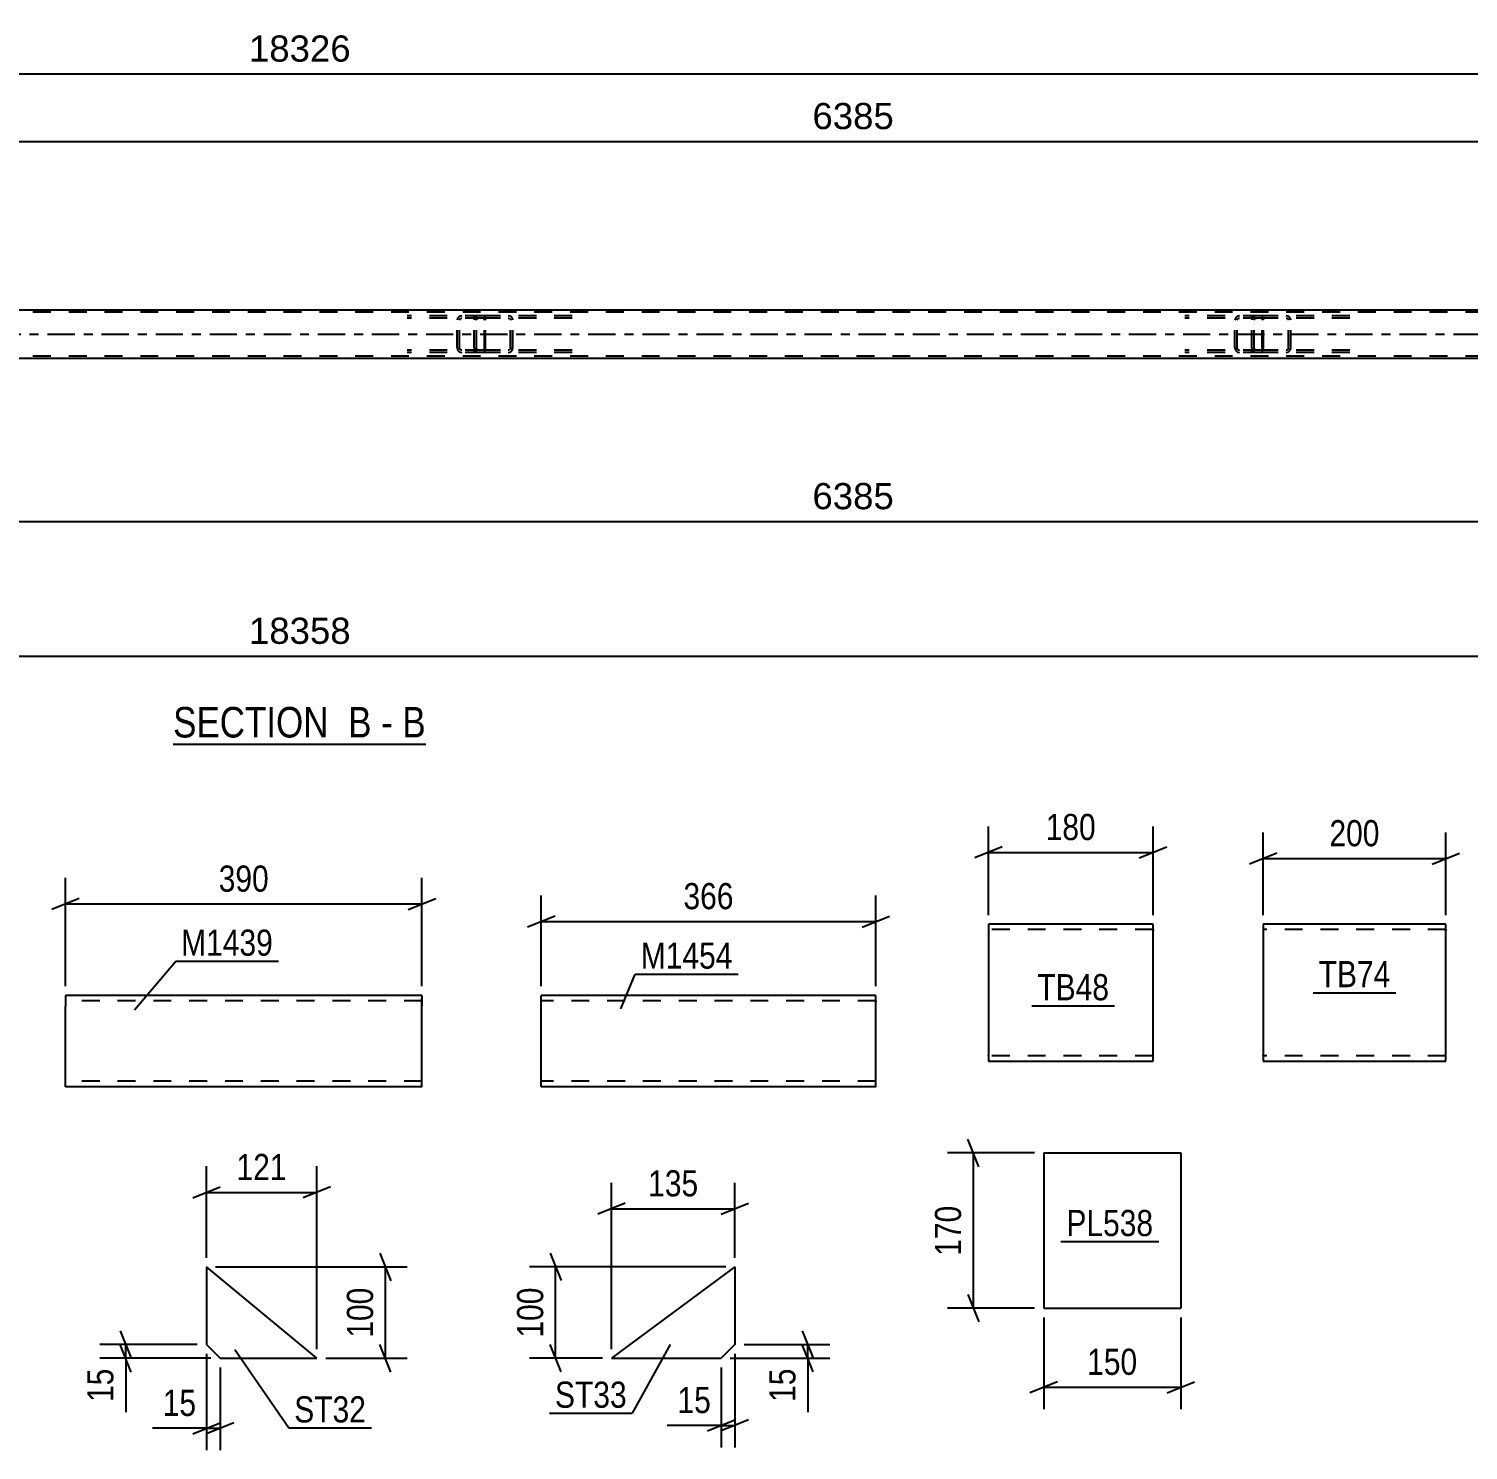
# Model space of a CAD drawing. Header units: millimetres. Extents: x 0 to 841, y 0 to 594.
# Drawn here: x 369.3 to 526.8, y 109.7 to 265.3 of the extents above; entities that cross this region are included whole.
import ezdxf

# ---------------------------------------------------------------- set-up
doc = ezdxf.new("R2010")
doc.units = ezdxf.units.MM
doc.linetypes.add('DXK_LINE_DOT2', pattern=[3.9198, 1.9599, -1.9599])
doc.linetypes.add('DXK_LINE_DOT3', pattern=[5.9187, 2.979, -0.9799, 0.9799, -0.9799])
doc.styles.add('Arial', font='ARIAL.TTF', dxfattribs={"height": 0.2})
doc.styles.add('Arial Narrow', font='ARIALN.TTF', dxfattribs={"height": 0.2})

# ---------------------------------------------------------------- blocks, each defined once
blk = doc.blocks.new('Unknown-318886728-17 - 3318')
at = {"color": 6, "linetype": 'Continuous'}
blk.add_line((385.07, 186.94), (412.72, 186.94), dxfattribs=at)
at = {"color": 0, "linetype": 'Continuous'}
for points in [[(403.18, 187.69), (403.18, 191.19), (385.07, 191.19), (385.07, 187.69)], [(406.79, 187.69), (406.79, 191.19), (404.23, 191.19), (404.23, 187.69)], [(409.11, 187.69), (409.11, 191.19), (407.84, 191.19), (407.84, 187.69)], [(412.72, 187.69), (412.72, 191.19), (410.16, 191.19), (410.16, 187.69)]]:
    blk.add_wipeout(points, dxfattribs=at)
at = {"color": 7, "linetype": 'Continuous', "style": 'Arial Narrow'}
for s, p in [('SECTION ', (385.07, 187.69)), ('B', (404.23, 187.69)), ('B', (410.16, 187.69)), ('-', (407.84, 187.69))]:
    blk.add_text(s, height=3.34, dxfattribs=at).set_placement(p)
blk = doc.blocks.new('Part-318886728-3323 - 3318')
at = {"color": 7, "linetype": 'DXK_LINE_DOT2'}
for p, q in [((503.18, 233.55), (503.14, 233.37)), ((503.14, 230.33), (503.14, 233.37)), ((503.4, 233.37), (503.42, 233.46)), ((503.4, 230.33), (503.4, 233.37)), ((503.42, 233.46), (503.47, 233.54)), ((503.65, 233.85), (503.46, 233.81)), ((503.47, 233.54), (503.56, 233.59)), ((503.56, 233.59), (503.65, 233.61)), ((513.88, 233.85), (503.65, 233.85)), ((513.88, 233.61), (503.65, 233.61)), ((507.09, 233.81), (506.89, 233.85)), ((506.89, 233.61), (506.99, 233.59)), ((506.99, 233.59), (507.07, 233.54)), ((507.07, 233.54), (507.13, 233.46)), ((507.13, 233.46), (507.15, 233.37)), ((507.15, 230.33), (507.15, 233.37)), ((507.4, 233.37), (507.36, 233.55)), ((507.4, 230.33), (507.4, 233.37)), ((503.14, 230.33), (503.18, 230.14)), ((503.42, 230.23), (503.4, 230.33)), ((503.47, 230.16), (503.42, 230.23)), ((503.56, 230.1), (503.47, 230.16)), ((503.65, 230.09), (503.56, 230.1)), ((513.88, 230.09), (503.65, 230.09)), ((506.99, 230.1), (506.89, 230.09)), ((507.07, 230.16), (506.99, 230.1)), ((507.13, 230.23), (507.07, 230.16)), ((507.15, 230.33), (507.13, 230.23)), ((507.36, 230.14), (507.4, 230.33)), ((503.46, 229.88), (503.65, 229.85)), ((513.88, 229.85), (503.65, 229.85)), ((506.89, 229.85), (507.09, 229.88))]:
    blk.add_line(p, q, dxfattribs=at)
for centre, start, end in [((503.64, 233.35), 110.7583, 155.68), ((506.91, 233.35), 24.32, 69.2417), ((503.64, 230.35), 204.32, 249.2417), ((506.91, 230.35), 290.7583, 335.68)]:
    blk.add_arc(centre, 0.496, start, end, dxfattribs=at)
blk = doc.blocks.new('Part-318886728-3324 - 3318')
at = {"color": 7, "linetype": 'DXK_LINE_DOT2'}
for p, q in [((418.05, 233.55), (418.01, 233.37)), ((418.01, 230.33), (418.01, 233.37)), ((418.27, 233.37), (418.28, 233.46)), ((418.27, 230.33), (418.27, 233.37)), ((418.28, 233.46), (418.34, 233.54)), ((418.52, 233.85), (418.33, 233.81)), ((418.34, 233.54), (418.42, 233.59)), ((418.42, 233.59), (418.52, 233.61)), ((428.75, 233.85), (418.52, 233.85)), ((428.75, 233.61), (418.52, 233.61)), ((421.95, 233.81), (421.76, 233.85)), ((421.76, 233.61), (421.85, 233.59)), ((421.85, 233.59), (421.94, 233.54)), ((421.94, 233.54), (421.99, 233.46)), ((421.99, 233.46), (422.01, 233.37)), ((422.01, 230.33), (422.01, 233.37)), ((422.27, 233.37), (422.23, 233.55)), ((422.27, 230.33), (422.27, 233.37)), ((418.01, 230.33), (418.05, 230.14)), ((418.28, 230.23), (418.27, 230.33)), ((418.34, 230.16), (418.28, 230.23)), ((418.42, 230.1), (418.34, 230.16)), ((418.52, 230.09), (418.42, 230.1)), ((428.75, 230.09), (418.52, 230.09)), ((421.85, 230.1), (421.76, 230.09)), ((421.94, 230.16), (421.85, 230.1)), ((421.99, 230.23), (421.94, 230.16)), ((422.01, 230.33), (421.99, 230.23)), ((422.23, 230.14), (422.27, 230.33)), ((418.33, 229.88), (418.52, 229.85)), ((428.75, 229.85), (418.52, 229.85)), ((421.76, 229.85), (421.95, 229.88))]:
    blk.add_line(p, q, dxfattribs=at)
for centre, start, end in [((418.5, 233.35), 110.7583, 155.68), ((421.78, 233.35), 24.32, 69.2417), ((418.5, 230.35), 204.32, 249.2417), ((421.78, 230.35), 290.7583, 335.68)]:
    blk.add_arc(centre, 0.496, start, end, dxfattribs=at)
blk = doc.blocks.new('Part-318886728-3487 - 3318')
at = {"color": 2, "linetype": 'Continuous'}
for p, q in [((69.47, 234.49), (728.39, 234.49)), ((69.47, 229.21), (728.39, 229.21))]:
    blk.add_line(p, q, dxfattribs=at)
at = {"color": 7, "linetype": 'DXK_LINE_DOT2'}
for p, q in [((728.39, 234.25), (69.47, 234.25)), ((728.39, 229.45), (69.47, 229.45))]:
    blk.add_line(p, q, dxfattribs=at)
at = {"color": 7, "linetype": 'DXK_LINE_DOT3'}
blk.add_line((69.47, 231.85), (728.39, 231.85), dxfattribs=at)
blk = doc.blocks.new('Part-318886728-3570 - 3318')
at = {"color": 7, "linetype": 'DXK_LINE_DOT2'}
for p, q in [((504.14, 233.85), (495.81, 233.85)), ((504.14, 233.61), (495.81, 233.61)), ((501.34, 233.55), (501.3, 233.37)), ((501.3, 230.33), (501.3, 233.37)), ((501.55, 233.37), (501.57, 233.46)), ((501.55, 230.33), (501.55, 233.37)), ((501.57, 233.46), (501.62, 233.54)), ((501.8, 233.85), (501.61, 233.81)), ((501.62, 233.54), (501.71, 233.59)), ((501.71, 233.59), (501.8, 233.61)), ((503.14, 233.61), (503.14, 233.85)), ((504.24, 233.81), (504.14, 233.85)), ((504.14, 233.61), (504.19, 233.59)), ((504.19, 233.59), (504.23, 233.54)), ((504.23, 233.54), (504.26, 233.46)), ((504.33, 233.71), (504.24, 233.81)), ((504.26, 233.46), (504.27, 233.37)), ((504.27, 230.33), (504.27, 233.37)), ((504.39, 233.55), (504.33, 233.71)), ((504.41, 233.37), (504.39, 233.55)), ((504.41, 230.33), (504.41, 233.37)), ((504.14, 230.09), (495.81, 230.09)), ((501.3, 230.33), (501.34, 230.14)), ((501.57, 230.23), (501.55, 230.33)), ((501.62, 230.16), (501.57, 230.23)), ((501.71, 230.1), (501.62, 230.16)), ((501.8, 230.09), (501.71, 230.1)), ((503.14, 229.85), (503.14, 230.09)), ((504.19, 230.1), (504.14, 230.09)), ((504.23, 230.16), (504.19, 230.1)), ((504.26, 230.23), (504.23, 230.16)), ((504.27, 230.33), (504.26, 230.23)), ((504.33, 229.99), (504.39, 230.14)), ((504.39, 230.14), (504.41, 230.33)), ((504.14, 229.85), (495.81, 229.85)), ((501.61, 229.88), (501.8, 229.85)), ((504.14, 229.85), (504.24, 229.88)), ((504.24, 229.88), (504.33, 229.99))]:
    blk.add_line(p, q, dxfattribs=at)
for centre, start, end in [((501.79, 233.35), 111.1941, 156.1506), ((501.79, 230.34), 203.8494, 248.8059)]:
    blk.add_arc(centre, 0.492, start, end, dxfattribs=at)
blk = doc.blocks.new('Part-318886728-3572 - 3318')
at = {"color": 7, "linetype": 'DXK_LINE_DOT2'}
for p, q in [((419, 233.85), (410.68, 233.85)), ((419, 233.61), (410.68, 233.61)), ((416.2, 233.55), (416.16, 233.37)), ((416.16, 230.33), (416.16, 233.37)), ((416.42, 233.37), (416.44, 233.46)), ((416.42, 230.33), (416.42, 233.37)), ((416.44, 233.46), (416.49, 233.54)), ((416.67, 233.85), (416.48, 233.81)), ((416.49, 233.54), (416.57, 233.59)), ((416.57, 233.59), (416.67, 233.61)), ((418.01, 233.61), (418.01, 233.85)), ((419.11, 233.81), (419, 233.85)), ((419, 233.61), (419.05, 233.59)), ((419.05, 233.59), (419.1, 233.54)), ((419.1, 233.54), (419.13, 233.46)), ((419.19, 233.71), (419.11, 233.81)), ((419.13, 233.46), (419.14, 233.37)), ((419.14, 230.33), (419.14, 233.37)), ((419.25, 233.55), (419.19, 233.71)), ((419.27, 233.37), (419.25, 233.55)), ((419.27, 230.33), (419.27, 233.37)), ((419, 230.09), (410.68, 230.09)), ((416.16, 230.33), (416.2, 230.14)), ((416.44, 230.23), (416.42, 230.33)), ((416.49, 230.16), (416.44, 230.23)), ((416.57, 230.1), (416.49, 230.16)), ((416.67, 230.09), (416.57, 230.1)), ((418.01, 229.85), (418.01, 230.09)), ((419.05, 230.1), (419, 230.09)), ((419.1, 230.16), (419.05, 230.1)), ((419.13, 230.23), (419.1, 230.16)), ((419.14, 230.33), (419.13, 230.23)), ((419.19, 229.99), (419.25, 230.14)), ((419.25, 230.14), (419.27, 230.33)), ((419, 229.85), (410.68, 229.85)), ((416.48, 229.88), (416.67, 229.85)), ((419, 229.85), (419.11, 229.88)), ((419.11, 229.88), (419.19, 229.99))]:
    blk.add_line(p, q, dxfattribs=at)
for centre, start, end in [((416.65, 233.35), 111.1941, 156.1506), ((416.65, 230.34), 203.8494, 248.8059)]:
    blk.add_arc(centre, 0.492, start, end, dxfattribs=at)
blk = doc.blocks.new('Part-318886728-1919 - 1905')
at = {"color": 2, "linetype": 'Continuous'}
for p, q in [((480.36, 142.2), (480.36, 125.2)), ((480.36, 142.2), (495.36, 142.2)), ((495.36, 142.2), (495.36, 125.2)), ((480.36, 125.2), (495.36, 125.2))]:
    blk.add_line(p, q, dxfattribs=at)
blk = doc.blocks.new('Part-318886728-1889 - 1874')
at = {"color": 2, "linetype": 'Continuous'}
for p, q in [((492.33, 167.25), (474.33, 167.25)), ((474.33, 167.25), (474.33, 152.34)), ((492.33, 153.45), (492.33, 167.25)), ((492.33, 152.25), (492.33, 153.45)), ((474.33, 152.34), (474.33, 152.25)), ((474.33, 152.25), (492.33, 152.25))]:
    blk.add_line(p, q, dxfattribs=at)
at = {"color": 7, "linetype": 'DXK_LINE_DOT2'}
for p, q in [((492.33, 166.65), (474.33, 166.65)), ((492.33, 166.65), (492.33, 166.61)), ((492.33, 166.61), (492.33, 166.65)), ((492.33, 166.51), (492.33, 166.61)), ((492.33, 166.61), (492.33, 166.51)), ((474.33, 152.85), (474.33, 152.9)), ((492.33, 152.85), (474.33, 152.85)), ((492.33, 152.9), (492.33, 153.22)), ((492.33, 152.85), (492.33, 152.9))]:
    blk.add_line(p, q, dxfattribs=at)
blk = doc.blocks.new('Part-318886728-1824 - 1808')
at = {"color": 2, "linetype": 'Continuous'}
for p, q in [((388.71, 129.72), (388.71, 121.22)), ((400.8, 119.72), (388.71, 129.72)), ((388.71, 121.22), (390.21, 119.72)), ((390.21, 119.72), (400.8, 119.72))]:
    blk.add_line(p, q, dxfattribs=at)
blk = doc.blocks.new('Part-318886728-1748 - 1732')
at = {"color": 2, "linetype": 'Continuous'}
for p, q in [((446.56, 129.73), (433.06, 119.73)), ((446.56, 129.73), (446.56, 121.23)), ((446.56, 121.23), (445.06, 119.73)), ((433.06, 119.73), (445.06, 119.73))]:
    blk.add_line(p, q, dxfattribs=at)
blk = doc.blocks.new('Part-318886728-1715 - 1701')
at = {"color": 2, "linetype": 'Continuous'}
for p, q in [((524.38, 167.25), (504.38, 167.25)), ((504.38, 167.25), (504.38, 152.34)), ((524.38, 153.45), (524.38, 167.25)), ((524.38, 152.25), (524.38, 153.45)), ((504.38, 152.34), (504.38, 152.25)), ((504.38, 152.25), (524.38, 152.25))]:
    blk.add_line(p, q, dxfattribs=at)
at = {"color": 7, "linetype": 'DXK_LINE_DOT2'}
for p, q in [((524.38, 166.65), (504.38, 166.65)), ((524.38, 166.61), (524.38, 166.65)), ((524.38, 166.65), (524.38, 166.61)), ((524.38, 166.51), (524.38, 166.61)), ((524.38, 166.61), (524.38, 166.51)), ((504.38, 152.85), (504.38, 152.9)), ((524.38, 152.85), (504.38, 152.85)), ((524.38, 152.9), (524.38, 153.22)), ((524.38, 152.85), (524.38, 152.9))]:
    blk.add_line(p, q, dxfattribs=at)
blk = doc.blocks.new('Part-318886728-1535 - 1519')
at = {"color": 2, "linetype": 'Continuous'}
for p, q in [((373.3, 159.46), (373.3, 158.26)), ((412.31, 159.46), (373.3, 159.46)), ((412.31, 159.46), (412.31, 159.37)), ((412.31, 159.37), (412.31, 158.26)), ((373.3, 149.55), (373.3, 158.26)), ((412.31, 149.46), (412.31, 158.26)), ((373.3, 149.46), (373.3, 149.55)), ((412.31, 149.46), (373.3, 149.46))]:
    blk.add_line(p, q, dxfattribs=at)
at = {"color": 7, "linetype": 'DXK_LINE_DOT2'}
for p, q in [((412.31, 158.86), (373.3, 158.86)), ((412.31, 158.26), (412.31, 159.11)), ((373.3, 150.06), (373.3, 150.1)), ((412.31, 150.06), (373.3, 150.06)), ((412.31, 150.06), (412.31, 150.1)), ((373.3, 149.46), (373.3, 149.46))]:
    blk.add_line(p, q, dxfattribs=at)
blk = doc.blocks.new('Part-318886728-1503 - 1487')
at = {"color": 2, "linetype": 'Continuous'}
for p, q in [((461.98, 159.46), (425.37, 159.46)), ((425.37, 149.55), (425.37, 159.46)), ((461.98, 149.46), (461.98, 159.46)), ((425.37, 149.46), (425.37, 149.55)), ((461.98, 149.46), (425.37, 149.46))]:
    blk.add_line(p, q, dxfattribs=at)
at = {"color": 7, "linetype": 'DXK_LINE_DOT2'}
for p, q in [((461.98, 158.86), (425.37, 158.86)), ((461.98, 158.81), (461.98, 158.86)), ((461.98, 158.86), (461.98, 158.81)), ((461.98, 158.81), (461.98, 158.72)), ((461.98, 158.72), (461.98, 158.81)), ((425.37, 150.06), (425.37, 150.1)), ((461.98, 150.06), (425.37, 150.06))]:
    blk.add_line(p, q, dxfattribs=at)
blk = doc.blocks.new('StraightDimension-318886728-3820 - 3318')
at = {"color": 7, "linetype": 'Continuous'}
blk.add_line((60.21, 196.59), (737.65, 196.59), dxfattribs=at)
at = {"color": 0}
blk.add_wipeout([(405.09, 197.34), (405.09, 201.54), (392.77, 201.54), (392.77, 197.34)], dxfattribs=at)
at = {"color": 3, "style": 'Arial'}
blk.add_text('18358', height=2.865, dxfattribs=at).set_placement((393.37, 197.94))
blk = doc.blocks.new('StraightDimension-318886728-3664 - 3318')
at = {"color": 7, "linetype": 'Continuous'}
blk.add_line((60.85, 260.33), (737.01, 260.33), dxfattribs=at)
at = {"color": 0}
blk.add_wipeout([(405.09, 261.08), (405.09, 265.28), (392.77, 265.28), (392.77, 261.08)], dxfattribs=at)
at = {"color": 3, "style": 'Arial'}
blk.add_text('18326', height=2.865, dxfattribs=at).set_placement((393.37, 261.68))
blk = doc.blocks.new('StraightDimension-318886728-3731 - 3318')
at = {"color": 7, "linetype": 'Continuous'}
blk.add_line((331.79, 252.94), (587.2, 252.94), dxfattribs=at)
at = {"color": 0}
blk.add_wipeout([(464.54, 253.69), (464.54, 257.89), (454.45, 257.89), (454.45, 253.69)], dxfattribs=at)
at = {"color": 3, "style": 'Arial'}
blk.add_text('6385', height=2.865, dxfattribs=at).set_placement((455.05, 254.29))
blk = doc.blocks.new('StraightDimension-318886728-3777 - 3318')
at = {"color": 7, "linetype": 'Continuous'}
blk.add_line((331.79, 211.33), (587.2, 211.33), dxfattribs=at)
at = {"color": 0}
blk.add_wipeout([(464.54, 212.08), (464.54, 216.28), (454.45, 216.28), (454.45, 212.08)], dxfattribs=at)
at = {"color": 3, "style": 'Arial'}
blk.add_text('6385', height=2.865, dxfattribs=at).set_placement((455.05, 212.68))
blk = doc.blocks.new('StraightDimension-318886728-1921 - 1905')
at = {"color": 7, "linetype": 'Continuous'}
for p, q in [((480.36, 124.2), (480.36, 114.16)), ((495.36, 124.2), (495.36, 114.16)), ((481.86, 117.16), (478.86, 115.96)), ((493.86, 115.96), (496.86, 117.16)), ((480.36, 116.56), (495.36, 116.56))]:
    blk.add_line(p, q, dxfattribs=at)
at = {"color": 0}
blk.add_wipeout([(491.2, 117.31), (491.2, 121.51), (484.52, 121.51), (484.52, 117.31)], dxfattribs=at)
at = {"color": 3, "style": 'Arial Narrow'}
blk.add_text('150', height=2.863, dxfattribs=at).set_placement((485.12, 117.91))
blk = doc.blocks.new('StraightDimension-318886728-1932 - 1905')
at = {"color": 7, "linetype": 'Continuous'}
for p, q in [((473.27, 140.7), (472.07, 143.7)), ((479.36, 142.2), (469.82, 142.2)), ((472.67, 125.2), (472.67, 142.2)), ((472.07, 126.7), (473.27, 123.7)), ((479.36, 125.2), (469.82, 125.2))]:
    blk.add_line(p, q, dxfattribs=at)
at = {"color": 0}
blk.add_wipeout([(471.92, 137.04), (467.72, 137.04), (467.72, 130.35), (471.92, 130.35)], dxfattribs=at)
at = {"color": 3, "style": 'Arial Narrow'}
blk.add_text('170', height=2.863, rotation=90.0002, dxfattribs=at).set_placement((471.32, 130.95))
blk = doc.blocks.new('StraightDimension-318886728-1891 - 1874')
at = {"color": 7, "linetype": 'Continuous'}
for p, q in [((474.33, 168.25), (474.33, 177.96)), ((492.33, 168.25), (492.33, 177.96)), ((475.83, 175.71), (472.83, 174.51)), ((474.33, 175.11), (492.33, 175.11)), ((490.83, 174.51), (493.83, 175.71))]:
    blk.add_line(p, q, dxfattribs=at)
at = {"color": 0}
blk.add_wipeout([(486.67, 175.86), (486.67, 180.06), (479.98, 180.06), (479.98, 175.86)], dxfattribs=at)
at = {"color": 3, "style": 'Arial Narrow'}
blk.add_text('180', height=2.863, dxfattribs=at).set_placement((480.58, 176.46))
blk = doc.blocks.new('StraightDimension-318886728-1838 - 1808')
at = {"color": 7, "linetype": 'Continuous'}
for p, q in [((379.28, 122.72), (380.48, 119.72)), ((387.71, 121.22), (377.03, 121.22)), ((380.48, 118.22), (379.28, 121.22)), ((379.88, 119.72), (379.88, 121.22)), ((389.21, 119.72), (377.03, 119.72))]:
    blk.add_line(p, q, dxfattribs=at)
at = {"color": 0}
blk.add_wipeout([(379.13, 119.2), (374.93, 119.2), (374.93, 114.34), (379.13, 114.34)], dxfattribs=at)
at = {"color": 7, "linetype": 'Continuous'}
blk.add_line((379.88, 119.72), (379.88, 113.82), dxfattribs=at)
blk.add_line((379.88, 119.72), (379.88, 113.82), dxfattribs=at)
at = {"color": 3, "style": 'Arial Narrow'}
blk.add_text('15', height=2.863, rotation=90.0002, dxfattribs=at).set_placement((378.53, 114.94))
blk = doc.blocks.new('StraightDimension-318886728-1860 - 1808')
at = {"color": 7, "linetype": 'Continuous'}
for p, q in [((388.71, 120.22), (388.71, 109.66)), ((390.21, 118.72), (390.21, 109.66)), ((387.21, 111.46), (390.21, 112.66)), ((391.71, 112.66), (388.71, 111.46)), ((388.71, 112.06), (390.21, 112.06))]:
    blk.add_line(p, q, dxfattribs=at)
at = {"color": 0}
blk.add_wipeout([(388.18, 112.81), (388.18, 117.01), (383.33, 117.01), (383.33, 112.81)], dxfattribs=at)
at = {"color": 7, "linetype": 'Continuous'}
blk.add_line((388.71, 112.06), (382.8, 112.06), dxfattribs=at)
blk.add_line((388.71, 112.06), (382.8, 112.06), dxfattribs=at)
at = {"color": 3, "style": 'Arial Narrow'}
blk.add_text('15', height=2.863, dxfattribs=at).set_placement((383.93, 113.41))
blk = doc.blocks.new('StraightDimension-318886728-1850 - 1808')
at = {"color": 7, "linetype": 'Continuous'}
for p, q in [((388.71, 130.72), (388.71, 140.74)), ((400.8, 120.72), (400.8, 140.74)), ((387.21, 137.29), (390.21, 138.49)), ((388.71, 137.89), (400.8, 137.89)), ((402.3, 138.49), (399.3, 137.29))]:
    blk.add_line(p, q, dxfattribs=at)
at = {"color": 0}
blk.add_wipeout([(398.1, 138.64), (398.1, 142.84), (391.41, 142.84), (391.41, 138.64)], dxfattribs=at)
at = {"color": 3, "style": 'Arial Narrow'}
blk.add_text('121', height=2.863, dxfattribs=at).set_placement((392.01, 139.24))
blk = doc.blocks.new('StraightDimension-318886728-1826 - 1808')
at = {"color": 7, "linetype": 'Continuous'}
for p, q in [((407.7, 131.22), (408.9, 128.22)), ((389.71, 129.72), (410.7, 129.72)), ((408.3, 119.72), (408.3, 129.72)), ((408.9, 118.22), (407.7, 121.22)), ((401.8, 119.72), (410.7, 119.72))]:
    blk.add_line(p, q, dxfattribs=at)
at = {"color": 0}
blk.add_wipeout([(407.55, 128.06), (403.35, 128.06), (403.35, 121.38), (407.55, 121.38)], dxfattribs=at)
at = {"color": 3, "style": 'Arial Narrow'}
blk.add_text('100', height=2.863, rotation=90.0002, dxfattribs=at).set_placement((406.95, 121.98))
blk = doc.blocks.new('StraightDimension-318886728-1779 - 1732')
at = {"color": 7, "linetype": 'Continuous'}
for p, q in [((446.56, 120.23), (446.56, 109.97)), ((445.06, 118.73), (445.06, 109.97)), ((443.56, 111.77), (446.56, 112.97)), ((448.06, 112.97), (445.06, 111.77)), ((445.06, 112.37), (446.56, 112.37))]:
    blk.add_line(p, q, dxfattribs=at)
at = {"color": 0}
blk.add_wipeout([(444.54, 113.12), (444.54, 117.32), (439.68, 117.32), (439.68, 113.12)], dxfattribs=at)
at = {"color": 7, "linetype": 'Continuous'}
blk.add_line((445.06, 112.37), (439.16, 112.37), dxfattribs=at)
blk.add_line((445.06, 112.37), (439.16, 112.37), dxfattribs=at)
at = {"color": 3, "style": 'Arial Narrow'}
blk.add_text('15', height=2.863, dxfattribs=at).set_placement((440.28, 113.72))
blk = doc.blocks.new('StraightDimension-318886728-1766 - 1732')
at = {"color": 7, "linetype": 'Continuous'}
for p, q in [((426.33, 131.23), (427.53, 128.23)), ((445.56, 129.73), (424.08, 129.73)), ((426.93, 119.73), (426.93, 129.73)), ((427.53, 118.23), (426.33, 121.23)), ((432.06, 119.73), (424.08, 119.73))]:
    blk.add_line(p, q, dxfattribs=at)
at = {"color": 0}
blk.add_wipeout([(426.18, 128.07), (421.98, 128.07), (421.98, 121.39), (426.18, 121.39)], dxfattribs=at)
at = {"color": 3, "style": 'Arial Narrow'}
blk.add_text('100', height=2.863, rotation=90.0002, dxfattribs=at).set_placement((425.58, 121.99))
blk = doc.blocks.new('StraightDimension-318886728-1750 - 1732')
at = {"color": 7, "linetype": 'Continuous'}
for p, q in [((453.94, 122.73), (455.14, 119.73)), ((447.56, 121.23), (456.94, 121.23)), ((455.14, 118.23), (453.94, 121.23)), ((454.54, 119.73), (454.54, 121.23)), ((446.06, 119.73), (456.94, 119.73))]:
    blk.add_line(p, q, dxfattribs=at)
at = {"color": 0}
blk.add_wipeout([(453.79, 119.2), (449.59, 119.2), (449.59, 114.35), (453.79, 114.35)], dxfattribs=at)
at = {"color": 7, "linetype": 'Continuous'}
blk.add_line((454.54, 119.73), (454.54, 113.82), dxfattribs=at)
blk.add_line((454.54, 119.73), (454.54, 113.82), dxfattribs=at)
at = {"color": 3, "style": 'Arial Narrow'}
blk.add_text('15', height=2.863, rotation=90.0002, dxfattribs=at).set_placement((453.19, 114.95))
blk = doc.blocks.new('StraightDimension-318886728-1793 - 1732')
at = {"color": 7, "linetype": 'Continuous'}
for p, q in [((433.06, 120.73), (433.06, 138.95)), ((446.56, 130.73), (446.56, 138.95)), ((434.56, 136.7), (431.56, 135.5)), ((433.06, 136.1), (446.56, 136.1)), ((445.06, 135.5), (448.06, 136.7))]:
    blk.add_line(p, q, dxfattribs=at)
at = {"color": 0}
blk.add_wipeout([(443.16, 136.85), (443.16, 141.05), (436.47, 141.05), (436.47, 136.85)], dxfattribs=at)
at = {"color": 3, "style": 'Arial Narrow'}
blk.add_text('135', height=2.863, dxfattribs=at).set_placement((437.07, 137.45))
blk = doc.blocks.new('StraightDimension-318886728-1718 - 1701')
at = {"color": 7, "linetype": 'Continuous'}
for p, q in [((504.38, 168.25), (504.38, 177.28)), ((524.38, 168.25), (524.38, 177.28)), ((505.88, 175.03), (502.88, 173.83)), ((522.88, 173.83), (525.88, 175.03)), ((504.38, 174.43), (524.38, 174.43))]:
    blk.add_line(p, q, dxfattribs=at)
at = {"color": 0}
blk.add_wipeout([(517.72, 175.18), (517.72, 179.38), (511.04, 179.38), (511.04, 175.18)], dxfattribs=at)
at = {"color": 3, "style": 'Arial Narrow'}
blk.add_text('200', height=2.863, dxfattribs=at).set_placement((511.64, 175.78))
blk = doc.blocks.new('StraightDimension-318886728-1537 - 1519')
at = {"color": 7, "linetype": 'Continuous'}
for p, q in [((373.3, 160.46), (373.3, 172.31)), ((412.31, 160.46), (412.31, 172.31)), ((374.8, 170.06), (371.8, 168.86)), ((373.3, 169.46), (412.31, 169.46)), ((410.81, 168.86), (413.81, 170.06))]:
    blk.add_line(p, q, dxfattribs=at)
at = {"color": 0}
blk.add_wipeout([(396.15, 170.21), (396.15, 174.41), (389.46, 174.41), (389.46, 170.21)], dxfattribs=at)
at = {"color": 3, "style": 'Arial Narrow'}
blk.add_text('390', height=2.863, dxfattribs=at).set_placement((390.06, 170.81))
blk = doc.blocks.new('StraightDimension-318886728-1505 - 1487')
at = {"color": 7, "linetype": 'Continuous'}
for p, q in [((425.37, 160.46), (425.37, 170.39)), ((461.98, 160.46), (461.98, 170.39)), ((426.87, 168.14), (423.87, 166.94)), ((425.37, 167.54), (461.98, 167.54)), ((460.48, 166.94), (463.48, 168.14))]:
    blk.add_line(p, q, dxfattribs=at)
at = {"color": 0}
blk.add_wipeout([(447.02, 168.29), (447.02, 172.49), (440.33, 172.49), (440.33, 168.29)], dxfattribs=at)
at = {"color": 3, "style": 'Arial Narrow'}
blk.add_text('366', height=2.863, dxfattribs=at).set_placement((440.93, 168.89))
blk = doc.blocks.new('Mark-318886728-1917 - 1905')
at = {"color": 0}
blk.add_wipeout([(492.36, 133.1), (492.36, 136.1), (482.85, 136.1), (482.85, 133.1)], dxfattribs=at)
blk.add_wipeout([(492.36, 133.1), (492.36, 136.1), (482.85, 136.1), (482.85, 133.1)], dxfattribs=at)
at = {"color": 30, "linetype": 'Continuous'}
blk.add_line((482.25, 132.5), (492.96, 132.5), dxfattribs=at)
at = {"color": 3, "style": 'Arial Narrow'}
blk.add_text('PL538', height=2.863, dxfattribs=at).set_placement((482.85, 133.1))
blk = doc.blocks.new('Mark-318886728-1887 - 1874')
at = {"color": 0}
blk.add_wipeout([(487.52, 158.92), (487.52, 161.92), (479.67, 161.92), (479.67, 158.92)], dxfattribs=at)
blk.add_wipeout([(487.52, 158.92), (487.52, 161.92), (479.67, 161.92), (479.67, 158.92)], dxfattribs=at)
at = {"color": 30, "linetype": 'Continuous'}
blk.add_line((479.07, 158.32), (488.12, 158.32), dxfattribs=at)
at = {"color": 3, "style": 'Arial Narrow'}
blk.add_text('TB48', height=2.863, dxfattribs=at).set_placement((479.67, 158.92))
blk = doc.blocks.new('Mark-318886728-1820 - 1808')
at = {"color": 0}
blk.add_wipeout([(406.18, 112.7), (406.18, 115.7), (398.33, 115.7), (398.33, 112.7)], dxfattribs=at)
blk.add_wipeout([(406.18, 112.7), (406.18, 115.7), (398.33, 115.7), (398.33, 112.7)], dxfattribs=at)
at = {"color": 30, "linetype": 'Continuous'}
for p, q in [((391.83, 120.68), (397.73, 112.1)), ((397.73, 112.1), (406.78, 112.1))]:
    blk.add_line(p, q, dxfattribs=at)
at = {"color": 3, "style": 'Arial Narrow'}
blk.add_text('ST32', height=2.863, dxfattribs=at).set_placement((398.33, 112.7))
blk = doc.blocks.new('Mark-318886728-1744 - 1732')
at = {"color": 0}
blk.add_wipeout([(434.73, 114.31), (434.73, 117.31), (426.87, 117.31), (426.87, 114.31)], dxfattribs=at)
blk.add_wipeout([(434.73, 114.31), (434.73, 117.31), (426.87, 117.31), (426.87, 114.31)], dxfattribs=at)
at = {"color": 30, "linetype": 'Continuous'}
for p in [(439.47, 121.22), (426.27, 113.71)]:
    blk.add_line(p, (435.33, 113.71), dxfattribs=at)
at = {"color": 3, "style": 'Arial Narrow'}
blk.add_text('ST33', height=2.863, dxfattribs=at).set_placement((426.87, 114.31))
blk = doc.blocks.new('Mark-318886728-1713 - 1701')
at = {"color": 0}
blk.add_wipeout([(518.31, 160.35), (518.31, 163.35), (510.46, 163.35), (510.46, 160.35)], dxfattribs=at)
blk.add_wipeout([(518.31, 160.35), (518.31, 163.35), (510.46, 163.35), (510.46, 160.35)], dxfattribs=at)
at = {"color": 30, "linetype": 'Continuous'}
blk.add_line((509.86, 159.75), (518.91, 159.75), dxfattribs=at)
at = {"color": 3, "style": 'Arial Narrow'}
blk.add_text('TB74', height=2.863, dxfattribs=at).set_placement((510.46, 160.35))
blk = doc.blocks.new('Mark-318886728-1531 - 1519')
at = {"color": 0}
blk.add_wipeout([(396, 163.8), (396, 166.8), (385.95, 166.8), (385.95, 163.8)], dxfattribs=at)
blk.add_wipeout([(396, 163.8), (396, 166.8), (385.95, 166.8), (385.95, 163.8)], dxfattribs=at)
at = {"color": 30, "linetype": 'Continuous'}
for p, q in [((380.85, 157.87), (385.35, 163.2)), ((385.35, 163.2), (396.6, 163.2))]:
    blk.add_line(p, q, dxfattribs=at)
at = {"color": 3, "style": 'Arial Narrow'}
blk.add_text('M1439', height=2.863, dxfattribs=at).set_placement((385.95, 163.8))
blk = doc.blocks.new('Mark-318886728-1499 - 1487')
at = {"color": 0}
blk.add_wipeout([(446.31, 162.38), (446.31, 165.38), (436.26, 165.38), (436.26, 162.38)], dxfattribs=at)
blk.add_wipeout([(446.31, 162.38), (446.31, 165.38), (436.26, 165.38), (436.26, 162.38)], dxfattribs=at)
at = {"color": 30, "linetype": 'Continuous'}
for p, q in [((434.06, 158), (435.66, 161.78)), ((435.66, 161.78), (446.91, 161.78))]:
    blk.add_line(p, q, dxfattribs=at)
at = {"color": 3, "style": 'Arial Narrow'}
blk.add_text('M1454', height=2.863, dxfattribs=at).set_placement((436.26, 162.38))

msp = doc.modelspace()

# ---------------------------------------------------------------- block references
for name in ['StraightDimension-318886728-3664 - 3318', 'Part-318886728-3487 - 3318', 'Part-318886728-3572 - 3318', 'Part-318886728-3324 - 3318', 'Part-318886728-3570 - 3318', 'Part-318886728-3323 - 3318', 'StraightDimension-318886728-3820 - 3318', 'Unknown-318886728-17 - 3318', 'StraightDimension-318886728-1891 - 1874', 'StraightDimension-318886728-1718 - 1701', 'StraightDimension-318886728-1537 - 1519', 'StraightDimension-318886728-1505 - 1487', 'Part-318886728-1889 - 1874', 'Part-318886728-1715 - 1701', 'Part-318886728-1535 - 1519', 'Part-318886728-1503 - 1487', 'Part-318886728-1919 - 1905', 'Part-318886728-1824 - 1808', 'Part-318886728-1748 - 1732', 'StraightDimension-318886728-1921 - 1905']:
    msp.add_blockref(name, (0, 0))

# ---------------------------------------------------------------- next in the draw order: block references
for name in ['StraightDimension-318886728-3731 - 3318', 'StraightDimension-318886728-3777 - 3318', 'Mark-318886728-1531 - 1519', 'Mark-318886728-1499 - 1487', 'Mark-318886728-1713 - 1701', 'Mark-318886728-1887 - 1874', 'StraightDimension-318886728-1932 - 1905', 'Mark-318886728-1917 - 1905', 'StraightDimension-318886728-1838 - 1808', 'StraightDimension-318886728-1779 - 1732']:
    msp.add_blockref(name, (0, 0))

# ---------------------------------------------------------------- next in the draw order: block references
for name in ['StraightDimension-318886728-1766 - 1732', 'StraightDimension-318886728-1860 - 1808']:
    msp.add_blockref(name, (0, 0))

# ---------------------------------------------------------------- next in the draw order: block references
for name in ['StraightDimension-318886728-1850 - 1808', 'StraightDimension-318886728-1750 - 1732']:
    msp.add_blockref(name, (0, 0))

# ---------------------------------------------------------------- next in the draw order: block references
for name in ['StraightDimension-318886728-1793 - 1732', 'StraightDimension-318886728-1826 - 1808']:
    msp.add_blockref(name, (0, 0))

# ---------------------------------------------------------------- next in the draw order: block references
for name in ['Mark-318886728-1820 - 1808', 'Mark-318886728-1744 - 1732']:
    msp.add_blockref(name, (0, 0))

doc.saveas('drawing.dxf')
